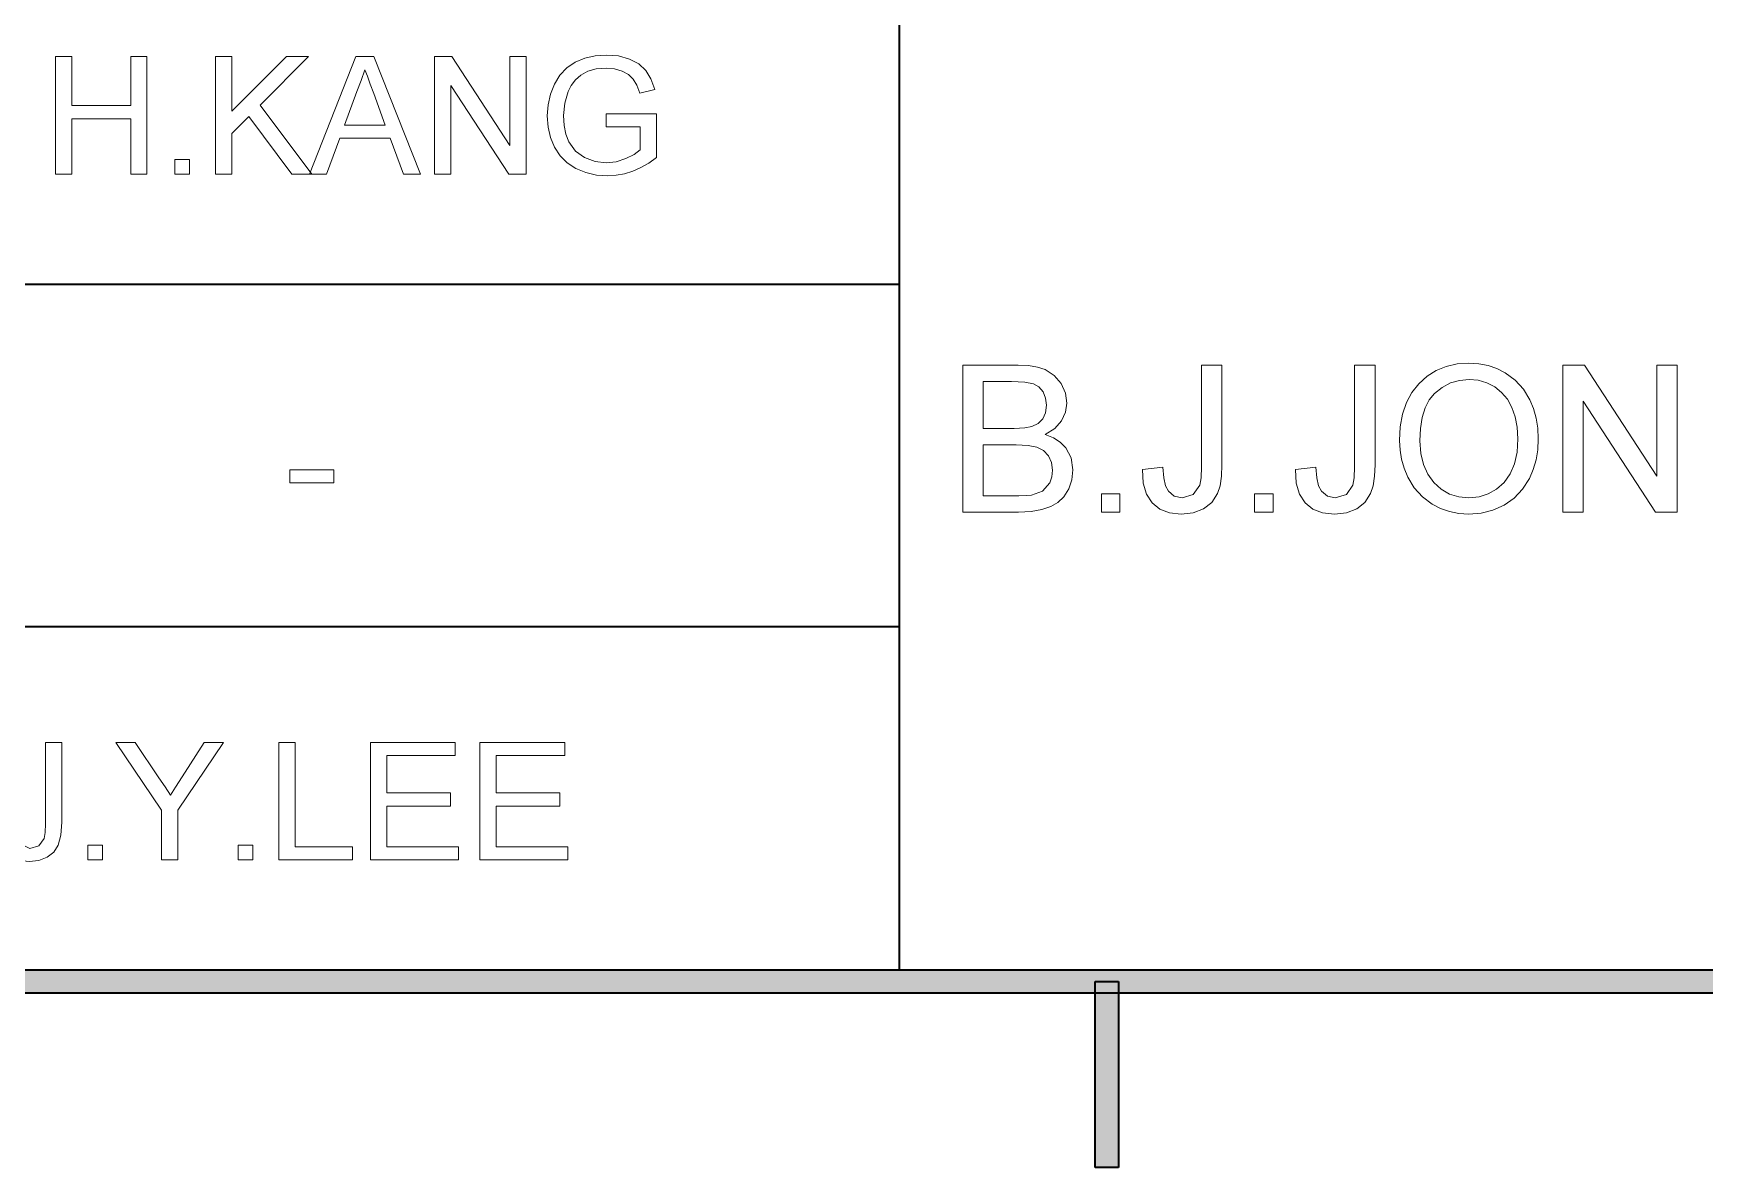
# Model space of a CAD drawing. Extents: x 23 to 417, y 3 to 294.
# Drawn here: x 298.08 to 332.2, y 6.2 to 29.35 of the extents above; entities that cross this region are included whole.
import ezdxf

# ---------------------------------------------------------------- set-up
doc = ezdxf.new("R2010")
doc.units = 0

msp = doc.modelspace()

# ---------------------------------------------------------------- linework, layer by layer
at = {"color": 7, "lineweight": 35}
for p, q in [((315.763, 10.238), (315.763, 38.237)), ((275.763, 24.237), (315.763, 24.237)), ((315.763, 17.237), (250.762, 17.237)), ((30.237, 10.238), (409.763, 10.238)), ((410.237, 9.762), (29.763, 9.762))]:
    msp.add_line(p, q, dxfattribs=at)
at = {"color": 7, "lineweight": 35, "ltscale": 0.095}
for p, q in [((319.763, 6.2), (319.763, 10)), ((320.237, 10), (320.237, 6.2))]:
    msp.add_line(p, q, dxfattribs=at)
at = {"color": 7, "lineweight": 35, "ltscale": 0.011874}
for p, q in [((319.763, 10), (320.237, 10)), ((320.237, 6.2), (319.763, 6.2))]:
    msp.add_line(p, q, dxfattribs=at)
at = {"color": 7, "lineweight": 13}
for points in [[(298.536, 26.481), (298.536, 28.881), (298.869, 28.881), (298.869, 27.881), (300.069, 27.881), (300.069, 28.881), (300.402, 28.881), (300.402, 26.481), (300.069, 26.481), (300.069, 27.614), (298.869, 27.614), (298.869, 26.481)], [(301.802, 26.481), (301.802, 28.881), (302.136, 28.881), (302.136, 27.769), (303.247, 28.881), (303.702, 28.881), (302.713, 27.892), (303.769, 26.481), (303.361, 26.481), (302.481, 27.659), (302.136, 27.314), (302.136, 26.481)], [(303.717, 26.481), (304.669, 28.881), (305.036, 28.881), (305.988, 26.481), (305.636, 26.481), (305.367, 27.214), (304.338, 27.214), (304.069, 26.481)], [(306.274, 26.481), (306.274, 28.881), (306.628, 28.881), (307.808, 27.068), (307.808, 28.881), (308.141, 28.881), (308.141, 26.481), (307.788, 26.481), (306.608, 28.293), (306.608, 26.481)], [(309.774, 27.448), (309.774, 27.714), (310.808, 27.714), (310.808, 26.823), (310.649, 26.709), (310.487, 26.615), (310.322, 26.542), (310.153, 26.49), (309.982, 26.458), (309.808, 26.448), (309.578, 26.464), (309.362, 26.515), (309.161, 26.598), (308.983, 26.713), (308.837, 26.858), (308.723, 27.033), (308.64, 27.23), (308.591, 27.443), (308.574, 27.669), (308.591, 27.897), (308.64, 28.113), (308.721, 28.32), (308.834, 28.504), (308.975, 28.653), (309.145, 28.768), (309.339, 28.849), (309.551, 28.898), (309.782, 28.914), (310.031, 28.894), (310.255, 28.831), (310.444, 28.732), (310.587, 28.6), (310.692, 28.429), (310.769, 28.213), (310.463, 28.135), (310.403, 28.297), (310.33, 28.42), (310.233, 28.513), (310.103, 28.585), (309.947, 28.632), (309.775, 28.648), (309.574, 28.631), (309.402, 28.581), (309.26, 28.504), (309.149, 28.406), (309.063, 28.292), (308.998, 28.167), (308.93, 27.934), (308.908, 27.682), (308.92, 27.478), (308.956, 27.298), (309.017, 27.142), (309.151, 26.953), (309.336, 26.819), (309.552, 26.741), (309.78, 26.714), (309.982, 26.735), (310.179, 26.798), (310.35, 26.885), (310.474, 26.977), (310.474, 27.448)], [(304.436, 27.481), (305.268, 27.481), (305.031, 28.128), (304.962, 28.317), (304.902, 28.479), (304.852, 28.614), (304.772, 28.394), (304.689, 28.17)], [(300.969, 26.481), (300.969, 26.781), (301.269, 26.781), (301.269, 26.481)], [(317.058, 19.582), (317.058, 22.582), (318.186, 22.582), (318.401, 22.572), (318.585, 22.541), (318.739, 22.49), (318.925, 22.374), (319.065, 22.207), (319.154, 22.012), (319.183, 21.807), (319.156, 21.619), (319.073, 21.442), (318.934, 21.287), (318.739, 21.165), (318.908, 21.1), (319.048, 21.01), (319.161, 20.895), (319.271, 20.687), (319.308, 20.445), (319.286, 20.243), (319.22, 20.056), (319.121, 19.897), (319.001, 19.779), (318.855, 19.694), (318.675, 19.632), (318.457, 19.594), (318.194, 19.582)], [(320.725, 20.449), (321.142, 20.499), (321.16, 20.284), (321.198, 20.12), (321.255, 20.007), (321.377, 19.907), (321.537, 19.874), (321.765, 19.942), (321.897, 20.129), (321.924, 20.283), (321.933, 20.507), (321.933, 22.582), (322.35, 22.582), (322.35, 20.544), (322.34, 20.313), (322.31, 20.119), (322.26, 19.963), (322.144, 19.781), (321.976, 19.648), (321.765, 19.567), (321.519, 19.54), (321.28, 19.566), (321.081, 19.642), (320.923, 19.769), (320.81, 19.946), (320.743, 20.173)], [(323.85, 20.449), (324.267, 20.499), (324.285, 20.284), (324.323, 20.12), (324.38, 20.007), (324.502, 19.907), (324.662, 19.874), (324.89, 19.942), (325.022, 20.129), (325.049, 20.283), (325.058, 20.507), (325.058, 22.582), (325.475, 22.582), (325.475, 20.544), (325.465, 20.313), (325.435, 20.119), (325.385, 19.963), (325.269, 19.781), (325.101, 19.648), (324.89, 19.567), (324.644, 19.54), (324.405, 19.566), (324.206, 19.642), (324.048, 19.769), (323.935, 19.946), (323.868, 20.173)], [(325.975, 21.042), (325.991, 21.326), (326.038, 21.584), (326.117, 21.817), (326.228, 22.023), (326.371, 22.204), (326.539, 22.355), (326.725, 22.473), (326.929, 22.557), (327.152, 22.607), (327.393, 22.624), (327.594, 22.611), (327.783, 22.574), (327.963, 22.513), (328.133, 22.426), (328.335, 22.278), (328.503, 22.094), (328.635, 21.877), (328.711, 21.694), (328.765, 21.5), (328.797, 21.295), (328.808, 21.077), (328.797, 20.856), (328.763, 20.648), (328.706, 20.451), (328.626, 20.266), (328.488, 20.047), (328.316, 19.866), (328.111, 19.724), (327.883, 19.622), (327.643, 19.561), (327.392, 19.54), (327.188, 19.553), (326.995, 19.591), (326.814, 19.655), (326.643, 19.743), (326.442, 19.895), (326.275, 20.08), (326.144, 20.298), (326.07, 20.477), (326.017, 20.66), (325.985, 20.849)], [(329.308, 19.582), (329.308, 22.582), (329.75, 22.582), (331.225, 20.316), (331.225, 22.582), (331.642, 22.582), (331.642, 19.582), (331.2, 19.582), (329.725, 21.848), (329.725, 19.582)], [(317.475, 21.29), (318.104, 21.29), (318.324, 21.3), (318.471, 21.327), (318.599, 21.391), (318.692, 21.485), (318.748, 21.61), (318.767, 21.762), (318.749, 21.911), (318.697, 22.04), (318.613, 22.141), (318.499, 22.204), (318.323, 22.238), (318.056, 22.249), (317.475, 22.249)], [(326.392, 21.037), (326.409, 20.781), (326.463, 20.554), (326.552, 20.355), (326.676, 20.185), (326.827, 20.049), (326.997, 19.951), (327.184, 19.893), (327.39, 19.874), (327.598, 19.893), (327.788, 19.952), (327.958, 20.051), (328.109, 20.188), (328.233, 20.362), (328.321, 20.568), (328.374, 20.808), (328.392, 21.08), (328.378, 21.313), (328.338, 21.526), (328.271, 21.718), (328.178, 21.886), (328.06, 22.027), (327.918, 22.14), (327.756, 22.224), (327.582, 22.274), (327.395, 22.29), (327.197, 22.272), (327.013, 22.218), (326.844, 22.128), (326.688, 22.002), (326.581, 21.871), (326.498, 21.709), (326.439, 21.516), (326.403, 21.292)], [(317.475, 19.915), (318.201, 19.915), (318.36, 19.919), (318.464, 19.93), (318.687, 20.012), (318.834, 20.181), (318.877, 20.3), (318.892, 20.436), (318.87, 20.594), (318.806, 20.73), (318.705, 20.837), (318.573, 20.906), (318.393, 20.944), (318.147, 20.957), (317.475, 20.957)], [(303.317, 20.181), (303.317, 20.448), (304.217, 20.448), (304.217, 20.181)], [(319.892, 19.582), (319.892, 19.957), (320.267, 19.957), (320.267, 19.582)], [(323.017, 19.582), (323.017, 19.957), (323.392, 19.957), (323.392, 19.582)], [(297.363, 13.175), (297.696, 13.214), (297.724, 12.972), (297.787, 12.821), (298.012, 12.714), (298.195, 12.769), (298.301, 12.919), (298.322, 13.041), (298.33, 13.221), (298.33, 14.881), (298.663, 14.881), (298.663, 13.251), (298.645, 12.984), (298.591, 12.785), (298.498, 12.64), (298.364, 12.534), (298.195, 12.469), (297.998, 12.448), (297.807, 12.468), (297.648, 12.529), (297.522, 12.631), (297.431, 12.773), (297.378, 12.954)], [(300.696, 12.481), (300.696, 13.498), (299.763, 14.881), (300.158, 14.881), (300.644, 14.159), (300.771, 13.972), (300.883, 13.806), (300.983, 13.964), (301.117, 14.174), (301.568, 14.881), (301.963, 14.881), (301.03, 13.498), (301.03, 12.481)], [(303.096, 12.481), (303.096, 14.881), (303.43, 14.881), (303.43, 12.748), (304.596, 12.748), (304.596, 12.481)], [(304.963, 12.481), (304.963, 14.881), (306.696, 14.881), (306.696, 14.614), (305.296, 14.614), (305.296, 13.848), (306.596, 13.848), (306.596, 13.581), (305.296, 13.581), (305.296, 12.748), (306.763, 12.748), (306.763, 12.481)], [(307.196, 12.481), (307.196, 14.881), (308.93, 14.881), (308.93, 14.614), (307.53, 14.614), (307.53, 13.848), (308.83, 13.848), (308.83, 13.581), (307.53, 13.581), (307.53, 12.748), (308.996, 12.748), (308.996, 12.481)], [(299.196, 12.481), (299.196, 12.781), (299.496, 12.781), (299.496, 12.481)], [(302.263, 12.481), (302.263, 12.781), (302.563, 12.781), (302.563, 12.481)]]:
    msp.add_lwpolyline(points, close=True, dxfattribs=at)
at = {"color": 7, "lineweight": 5}
for points in [[(29.763, 9.762), (30.237, 10.238), (410.237, 9.762), (409.763, 10.238)], [(319.763, 6.2), (320.237, 6.2), (319.763, 10), (320.237, 10)]]:
    msp.add_solid(points, dxfattribs=at)

doc.saveas('drawing.dxf')
